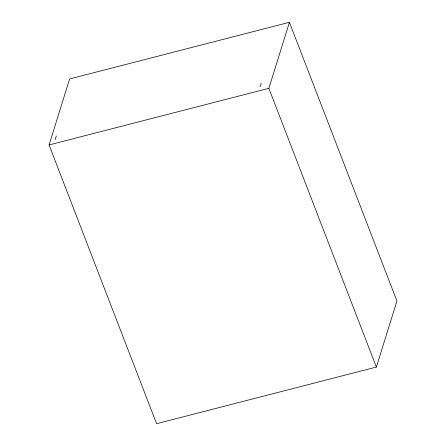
<?xml version="1.0" encoding="UTF-8"?>
<svg xmlns="http://www.w3.org/2000/svg" width="446" height="446" viewBox="0 0 446 446"><rect width="100%" height="100%" fill="white"/><g stroke="black" fill="none" stroke-linecap="round" stroke-linejoin="round"><path stroke-width="0.67" d="M49.071 144.95L69.632 78.936L289.421 22.3L396.929 301.05L376.368 367.064L156.579 423.7L49.071 144.95L268.86 88.314L289.421 22.3M55.198 139.587L56.307 136.019M260.085 86.792L261.194 83.224M268.86 88.314L376.368 367.064"/></g></svg>
